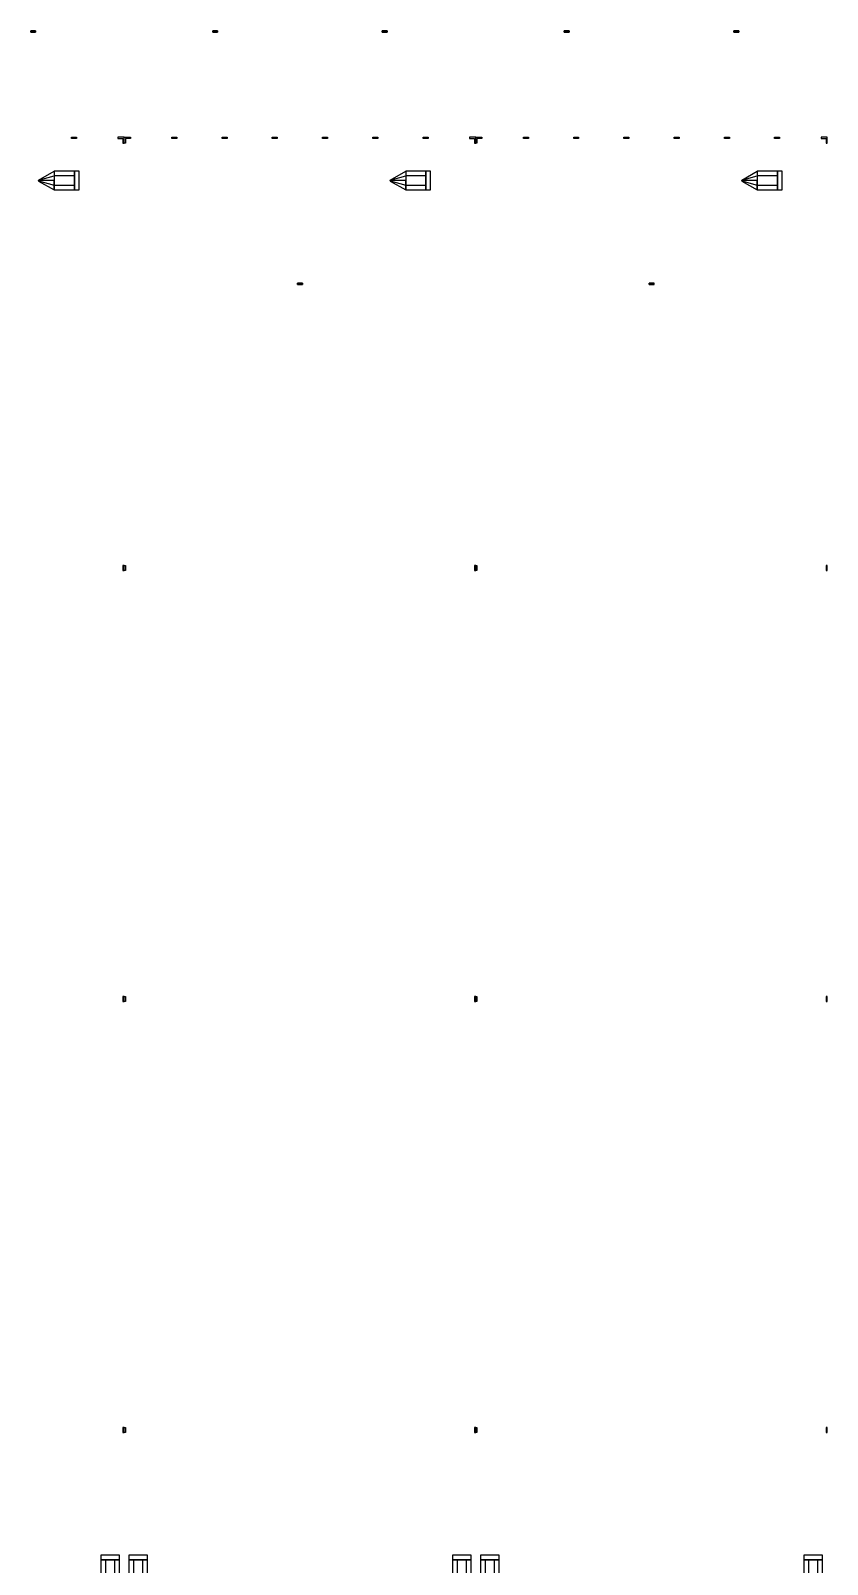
# Model space of a CAD drawing. Extents: x -50899 to 50899, y -48295 to 50898.
# Drawn here: x -9977 to 2825, y 1302 to 25961 of the extents above; entities that cross this region are included whole.
import ezdxf

# ---------------------------------------------------------------- set-up
doc = ezdxf.new("R2010")
doc.units = 0
doc.layers.add('GAP', color=1, linetype='continuous')
doc.layers.add('PIN', color=3, linetype='continuous')

# ---------------------------------------------------------------- blocks, each defined once
blk = doc.blocks.new('C1E')
at = {"layer": 'GAP'}
for points in [[(4703, 48400), (4783, 48400), (4783, 48380), (4703, 48380), (4703, 48400)], [(5550, 48400), (5450, 48400), (5450, 48380), (5530, 48380), (5530, 48300), (5550, 48300), (5550, 48400)], [(5550, 41431), (5550, 41511), (5530, 41511), (5530, 41431), (5550, 41431)], [(5550, 34503), (5550, 34583), (5530, 34583), (5530, 34503), (5550, 34503)], [(5550, 27574), (5550, 27654), (5530, 27654), (5530, 27574), (5550, 27574)]]:
    blk.add_lwpolyline(points, dxfattribs=at)
blk = doc.blocks.new('C1EGAP')
for points in [[(4048.35, 50111), (4048.35, 50089), (4047.65, 50089), (4047.65, 50111), (4048.35, 50111)], [(4048.35, 50111.2), (4048.35, 50111), (4126.65, 50111), (4126.65, 50111.2), (4048.35, 50111.2)], [(4048.35, 50089), (4048.35, 50088.8), (4126.65, 50088.8), (4126.65, 50089), (4048.35, 50089)], [(4071.35, 50107), (4071.35, 50106.8), (4103.65, 50106.8), (4103.65, 50107), (4071.35, 50107)], [(4072.05, 50106.8), (4072.05, 50093.2), (4071.35, 50093.2), (4071.35, 50106.8), (4072.05, 50106.8)], [(4071.35, 50093.2), (4071.35, 50093), (4103.65, 50093), (4103.65, 50093.2), (4071.35, 50093.2)], [(4083.55, 50111.2), (4083.55, 50111), (4091.45, 50111), (4091.45, 50111.2), (4083.55, 50111.2)], [(4083.55, 50111), (4085.55, 50111), (4085.55, 50111.2), (4083.55, 50111.2), (4083.55, 50111)], [(4083.55, 50107), (4083.55, 50106.8), (4091.45, 50106.8), (4091.45, 50107), (4083.55, 50107)], [(4083.55, 50107), (4085.55, 50107), (4085.55, 50106.8), (4083.55, 50106.8), (4083.55, 50107)], [(4083.55, 50093.2), (4083.55, 50093), (4091.45, 50093), (4091.45, 50093.2), (4083.55, 50093.2)], [(4083.55, 50093), (4085.55, 50093), (4085.55, 50093.2), (4083.55, 50093.2), (4083.55, 50093)], [(4083.55, 50089), (4083.55, 50088.8), (4091.45, 50088.8), (4091.45, 50089), (4083.55, 50089)], [(4083.55, 50089), (4085.55, 50089), (4085.55, 50088.8), (4083.55, 50088.8), (4083.55, 50089)], [(4085.55, 50111), (4088.55, 50109.4), (4088.55, 50109.6), (4085.55, 50111.2), (4085.55, 50111)], [(4085.55, 50107), (4088.55, 50108.6), (4088.55, 50108.4), (4085.55, 50106.8), (4085.55, 50107)], [(4085.55, 50093), (4088.55, 50091.4), (4088.55, 50091.6), (4085.55, 50093.2), (4085.55, 50093)], [(4085.55, 50089), (4088.55, 50090.6), (4088.55, 50090.4), (4085.55, 50088.8), (4085.55, 50089)], [(4088.55, 50109.4), (4089.35, 50109.4), (4089.35, 50109.6), (4088.55, 50109.6), (4088.55, 50109.4)], [(4088.55, 50108.6), (4089.35, 50108.6), (4089.35, 50108.4), (4088.55, 50108.4), (4088.55, 50108.6)], [(4088.55, 50091.4), (4089.35, 50091.4), (4089.35, 50091.6), (4088.55, 50091.6), (4088.55, 50091.4)], [(4088.55, 50090.6), (4089.35, 50090.6), (4089.35, 50090.4), (4088.55, 50090.4), (4088.55, 50090.6)], [(4089.35, 50107.8), (4089.45, 50107.8), (4089.45, 50110.2), (4089.35, 50110.2), (4089.35, 50107.8)], [(4089.35, 50089.8), (4089.45, 50089.8), (4089.45, 50092.2), (4089.35, 50092.2), (4089.35, 50089.8)], [(4089.45, 50110), (4091.45, 50111), (4091.45, 50111.2), (4089.45, 50110.2), (4089.45, 50110)], [(4089.45, 50108), (4091.45, 50107), (4091.45, 50106.8), (4089.45, 50107.8), (4089.45, 50108)], [(4089.45, 50092), (4091.45, 50093), (4091.45, 50093.2), (4089.45, 50092.2), (4089.45, 50092)], [(4089.45, 50090), (4091.45, 50089), (4091.45, 50088.8), (4089.45, 50089.8), (4089.45, 50090)], [(4102.95, 50106.8), (4102.95, 50093.2), (4103.65, 50093.2), (4103.65, 50106.8), (4102.95, 50106.8)], [(4126.65, 50111), (4126.65, 50089), (4127.35, 50089), (4127.35, 50111), (4126.65, 50111)], [(4425, 47700), (4175, 47700), (4175, 47709.84), (4425, 47850), (4425, 47700)], [(4425, 47700), (4175, 47700), (4175, 47709.84), (4425, 47850), (4425, 47700)], [(4750, 47850), (4425, 47850), (4425, 47550), (4750, 47550), (4750, 47850)], [(4750, 47850), (4425, 47850), (4425, 47550), (4750, 47550), (4750, 47850)], [(4825, 47850), (4750, 47850), (4750, 47550), (4825, 47550), (4825, 47850)], [(4825, 47850), (4750, 47850), (4750, 47550), (4825, 47550), (4825, 47850)], [(4425, 47700), (4175, 47700), (4175, 47690.16), (4425, 47550), (4425, 47700)], [(4425, 47700), (4175, 47700), (4175, 47690.16), (4425, 47550), (4425, 47700)], [(5175, 25600), (5175, 25525), (5475, 25525), (5475, 25600), (5175, 25600)], [(5175, 25600), (5175, 25525), (5475, 25525), (5475, 25600), (5175, 25600)], [(5175, 25525), (5175, 25200), (5475, 25200), (5475, 25525), (5175, 25525)], [(5175, 25525), (5175, 25200), (5475, 25200), (5475, 25525), (5175, 25525)]]:
    blk.add_lwpolyline(points)
blk = doc.blocks.new('C1EPIN')
for points in [[(4071.35, 50111), (4071.35, 50089), (4048.35, 50089), (4048.35, 50111), (4071.35, 50111)], [(4071.35, 50111), (4071.35, 50107), (4103.65, 50107), (4103.65, 50111), (4071.35, 50111)], [(4071.35, 50093), (4071.35, 50089), (4103.65, 50089), (4103.65, 50093), (4071.35, 50093)], [(4083.55, 50111), (4083.55, 50107), (4091.45, 50107), (4091.45, 50111), (4083.55, 50111)], [(4083.55, 50107), (4085.55, 50107), (4085.55, 50111), (4083.55, 50111), (4083.55, 50107)], [(4083.55, 50093), (4083.55, 50089), (4091.45, 50089), (4091.45, 50093), (4083.55, 50093)], [(4083.55, 50089), (4085.55, 50089), (4085.55, 50093), (4083.55, 50093), (4083.55, 50089)], [(4085.55, 50109), (4088.55, 50109), (4088.55, 50109.4), (4085.55, 50111), (4085.55, 50109)], [(4085.55, 50109), (4088.55, 50109), (4088.55, 50108.6), (4085.55, 50107), (4085.55, 50109)], [(4085.55, 50091), (4088.55, 50091), (4088.55, 50091.4), (4085.55, 50093), (4085.55, 50091)], [(4085.55, 50091), (4088.55, 50091), (4088.55, 50090.6), (4085.55, 50089), (4085.55, 50091)], [(4088.55, 50108.6), (4089.35, 50108.6), (4089.35, 50109.4), (4088.55, 50109.4), (4088.55, 50108.6)], [(4088.55, 50090.6), (4089.35, 50090.6), (4089.35, 50091.4), (4088.55, 50091.4), (4088.55, 50090.6)], [(4089.45, 50109), (4091.45, 50109), (4091.45, 50111), (4089.45, 50110), (4089.45, 50109)], [(4089.45, 50109), (4091.45, 50109), (4091.45, 50107), (4089.45, 50108), (4089.45, 50109)], [(4089.45, 50091), (4091.45, 50091), (4091.45, 50093), (4089.45, 50092), (4089.45, 50091)], [(4089.45, 50091), (4091.45, 50091), (4091.45, 50089), (4089.45, 50090), (4089.45, 50091)], [(4103.65, 50111), (4103.65, 50089), (4126.65, 50089), (4126.65, 50111), (4103.65, 50111)], [(4425, 47700), (4175, 47700), (4175, 47705), (4425, 47775), (4425, 47700)], [(4425, 47700), (4175, 47700), (4175, 47705), (4425, 47775), (4425, 47700)], [(4425, 47700), (4175, 47700), (4175, 47695), (4425, 47625), (4425, 47700)], [(4425, 47700), (4175, 47700), (4175, 47695), (4425, 47625), (4425, 47700)], [(4750, 47775), (4425, 47775), (4425, 47625), (4750, 47625), (4750, 47775)], [(4750, 47775), (4425, 47775), (4425, 47625), (4750, 47625), (4750, 47775)], [(5250, 25525), (5250, 25200), (5400, 25200), (5400, 25525), (5250, 25525)], [(5250, 25525), (5250, 25200), (5400, 25200), (5400, 25525), (5250, 25525)]]:
    blk.add_lwpolyline(points)
blk = doc.blocks.new('C1F')
at = {"layer": 'GAP'}
for points in [[(-100, 48400), (0, 48400), (0, 48380), (-80, 48380), (-80, 48300), (-100, 48300), (-100, 48400)], [(667, 48400), (747, 48400), (747, 48380), (667, 48380), (667, 48400)], [(1474, 48400), (1554, 48400), (1554, 48380), (1474, 48380), (1474, 48400)], [(2281, 48400), (2361, 48400), (2361, 48380), (2281, 48380), (2281, 48400)], [(3089, 48400), (3169, 48400), (3169, 48380), (3089, 48380), (3089, 48400)], [(3896, 48400), (3976, 48400), (3976, 48380), (3896, 48380), (3896, 48400)], [(4703, 48400), (4783, 48400), (4783, 48380), (4703, 48380), (4703, 48400)], [(5550, 48400), (5450, 48400), (5450, 48380), (5530, 48380), (5530, 48300), (5550, 48300), (5550, 48400)], [(-100, 41431), (-100, 41511), (-80, 41511), (-80, 41431), (-100, 41431)], [(5550, 41431), (5550, 41511), (5530, 41511), (5530, 41431), (5550, 41431)], [(-100, 34503), (-100, 34583), (-80, 34583), (-80, 34503), (-100, 34503)], [(5550, 34503), (5550, 34583), (5530, 34583), (5530, 34503), (5550, 34503)], [(-100, 27574), (-100, 27654), (-80, 27654), (-80, 27574), (-100, 27574)], [(5550, 27574), (5550, 27654), (5530, 27654), (5530, 27574), (5550, 27574)]]:
    blk.add_lwpolyline(points, dxfattribs=at)
blk = doc.blocks.new('C1FGAP')
for points in [[(1323.35, 50111), (1323.35, 50089), (1322.65, 50089), (1322.65, 50111), (1323.35, 50111)], [(1323.35, 50111.2), (1323.35, 50111), (1401.65, 50111), (1401.65, 50111.2), (1323.35, 50111.2)], [(1323.35, 50089), (1323.35, 50088.8), (1401.65, 50088.8), (1401.65, 50089), (1323.35, 50089)], [(1346.35, 50107), (1346.35, 50106.8), (1378.65, 50106.8), (1378.65, 50107), (1346.35, 50107)], [(1347.05, 50106.8), (1347.05, 50093.2), (1346.35, 50093.2), (1346.35, 50106.8), (1347.05, 50106.8)], [(1346.35, 50093.2), (1346.35, 50093), (1378.65, 50093), (1378.65, 50093.2), (1346.35, 50093.2)], [(1358.55, 50111.2), (1358.55, 50111), (1366.45, 50111), (1366.45, 50111.2), (1358.55, 50111.2)], [(1358.55, 50111), (1360.55, 50111), (1360.55, 50111.2), (1358.55, 50111.2), (1358.55, 50111)], [(1358.55, 50107), (1358.55, 50106.8), (1366.45, 50106.8), (1366.45, 50107), (1358.55, 50107)], [(1358.55, 50107), (1360.55, 50107), (1360.55, 50106.8), (1358.55, 50106.8), (1358.55, 50107)], [(1358.55, 50093.2), (1358.55, 50093), (1366.45, 50093), (1366.45, 50093.2), (1358.55, 50093.2)], [(1358.55, 50093), (1360.55, 50093), (1360.55, 50093.2), (1358.55, 50093.2), (1358.55, 50093)], [(1358.55, 50089), (1358.55, 50088.8), (1366.45, 50088.8), (1366.45, 50089), (1358.55, 50089)], [(1358.55, 50089), (1360.55, 50089), (1360.55, 50088.8), (1358.55, 50088.8), (1358.55, 50089)], [(1360.55, 50111), (1363.55, 50109.45), (1363.55, 50109.65), (1360.55, 50111.2), (1360.55, 50111)], [(1360.55, 50107), (1363.55, 50108.55), (1363.55, 50108.35), (1360.55, 50106.8), (1360.55, 50107)], [(1360.55, 50093), (1363.55, 50091.45), (1363.55, 50091.65), (1360.55, 50093.2), (1360.55, 50093)], [(1360.55, 50089), (1363.55, 50090.55), (1363.55, 50090.35), (1360.55, 50088.8), (1360.55, 50089)], [(1363.55, 50109.45), (1364.35, 50109.45), (1364.35, 50109.65), (1363.55, 50109.65), (1363.55, 50109.45)], [(1363.55, 50108.55), (1364.35, 50108.55), (1364.35, 50108.35), (1363.55, 50108.35), (1363.55, 50108.55)], [(1363.55, 50091.45), (1364.35, 50091.45), (1364.35, 50091.65), (1363.55, 50091.65), (1363.55, 50091.45)], [(1363.55, 50090.55), (1364.35, 50090.55), (1364.35, 50090.35), (1363.55, 50090.35), (1363.55, 50090.55)], [(1364.35, 50107.8), (1364.45, 50107.8), (1364.45, 50110.2), (1364.35, 50110.2), (1364.35, 50107.8)], [(1364.35, 50089.8), (1364.45, 50089.8), (1364.45, 50092.2), (1364.35, 50092.2), (1364.35, 50089.8)], [(1364.45, 50110), (1366.45, 50111), (1366.45, 50111.2), (1364.45, 50110.2), (1364.45, 50110)], [(1364.45, 50108), (1366.45, 50107), (1366.45, 50106.8), (1364.45, 50107.8), (1364.45, 50108)], [(1364.45, 50092), (1366.45, 50093), (1366.45, 50093.2), (1364.45, 50092.2), (1364.45, 50092)], [(1364.45, 50090), (1366.45, 50089), (1366.45, 50088.8), (1364.45, 50089.8), (1364.45, 50090)], [(1377.95, 50106.8), (1377.95, 50093.2), (1378.65, 50093.2), (1378.65, 50106.8), (1377.95, 50106.8)], [(1401.65, 50111), (1401.65, 50089), (1402.35, 50089), (1402.35, 50111), (1401.65, 50111)], [(4048.35, 50111), (4048.35, 50089), (4047.65, 50089), (4047.65, 50111), (4048.35, 50111)], [(4048.35, 50111.2), (4048.35, 50111), (4126.65, 50111), (4126.65, 50111.2), (4048.35, 50111.2)], [(4048.35, 50089), (4048.35, 50088.8), (4126.65, 50088.8), (4126.65, 50089), (4048.35, 50089)], [(4071.35, 50107), (4071.35, 50106.8), (4103.65, 50106.8), (4103.65, 50107), (4071.35, 50107)], [(4072.05, 50106.8), (4072.05, 50093.2), (4071.35, 50093.2), (4071.35, 50106.8), (4072.05, 50106.8)], [(4071.35, 50093.2), (4071.35, 50093), (4103.65, 50093), (4103.65, 50093.2), (4071.35, 50093.2)], [(4083.55, 50111.2), (4083.55, 50111), (4091.45, 50111), (4091.45, 50111.2), (4083.55, 50111.2)], [(4083.55, 50111), (4085.55, 50111), (4085.55, 50111.2), (4083.55, 50111.2), (4083.55, 50111)], [(4083.55, 50107), (4083.55, 50106.8), (4091.45, 50106.8), (4091.45, 50107), (4083.55, 50107)], [(4083.55, 50107), (4085.55, 50107), (4085.55, 50106.8), (4083.55, 50106.8), (4083.55, 50107)], [(4083.55, 50093.2), (4083.55, 50093), (4091.45, 50093), (4091.45, 50093.2), (4083.55, 50093.2)], [(4083.55, 50093), (4085.55, 50093), (4085.55, 50093.2), (4083.55, 50093.2), (4083.55, 50093)], [(4083.55, 50089), (4083.55, 50088.8), (4091.45, 50088.8), (4091.45, 50089), (4083.55, 50089)], [(4083.55, 50089), (4085.55, 50089), (4085.55, 50088.8), (4083.55, 50088.8), (4083.55, 50089)], [(4085.55, 50111), (4088.55, 50109.45), (4088.55, 50109.65), (4085.55, 50111.2), (4085.55, 50111)], [(4085.55, 50107), (4088.55, 50108.55), (4088.55, 50108.35), (4085.55, 50106.8), (4085.55, 50107)], [(4085.55, 50093), (4088.55, 50091.45), (4088.55, 50091.65), (4085.55, 50093.2), (4085.55, 50093)], [(4085.55, 50089), (4088.55, 50090.55), (4088.55, 50090.35), (4085.55, 50088.8), (4085.55, 50089)], [(4088.55, 50109.45), (4089.35, 50109.45), (4089.35, 50109.65), (4088.55, 50109.65), (4088.55, 50109.45)], [(4088.55, 50108.55), (4089.35, 50108.55), (4089.35, 50108.35), (4088.55, 50108.35), (4088.55, 50108.55)], [(4088.55, 50091.45), (4089.35, 50091.45), (4089.35, 50091.65), (4088.55, 50091.65), (4088.55, 50091.45)], [(4088.55, 50090.55), (4089.35, 50090.55), (4089.35, 50090.35), (4088.55, 50090.35), (4088.55, 50090.55)], [(4089.35, 50107.8), (4089.45, 50107.8), (4089.45, 50110.2), (4089.35, 50110.2), (4089.35, 50107.8)], [(4089.35, 50089.8), (4089.45, 50089.8), (4089.45, 50092.2), (4089.35, 50092.2), (4089.35, 50089.8)], [(4089.45, 50110), (4091.45, 50111), (4091.45, 50111.2), (4089.45, 50110.2), (4089.45, 50110)], [(4089.45, 50108), (4091.45, 50107), (4091.45, 50106.8), (4089.45, 50107.8), (4089.45, 50108)], [(4089.45, 50092), (4091.45, 50093), (4091.45, 50093.2), (4089.45, 50092.2), (4089.45, 50092)], [(4089.45, 50090), (4091.45, 50089), (4091.45, 50088.8), (4089.45, 50089.8), (4089.45, 50090)], [(4102.95, 50106.8), (4102.95, 50093.2), (4103.65, 50093.2), (4103.65, 50106.8), (4102.95, 50106.8)], [(4126.65, 50111), (4126.65, 50089), (4127.35, 50089), (4127.35, 50111), (4126.65, 50111)], [(4425, 47700), (4175, 47700), (4175, 47709.84), (4425, 47850), (4425, 47700)], [(4425, 47700), (4175, 47700), (4175, 47709.84), (4425, 47850), (4425, 47700)], [(4750, 47850), (4425, 47850), (4425, 47550), (4750, 47550), (4750, 47850)], [(4750, 47850), (4425, 47850), (4425, 47550), (4750, 47550), (4750, 47850)], [(4825, 47850), (4750, 47850), (4750, 47550), (4825, 47550), (4825, 47850)], [(4825, 47850), (4750, 47850), (4750, 47550), (4825, 47550), (4825, 47850)], [(4425, 47700), (4175, 47700), (4175, 47690.16), (4425, 47550), (4425, 47700)], [(4425, 47700), (4175, 47700), (4175, 47690.16), (4425, 47550), (4425, 47700)], [(2685.85, 46050), (2685.85, 46028), (2685.15, 46028), (2685.15, 46050), (2685.85, 46050)], [(2685.85, 46050.2), (2685.85, 46050), (2764.15, 46050), (2764.15, 46050.2), (2685.85, 46050.2)], [(2685.85, 46028), (2685.85, 46027.8), (2764.15, 46027.8), (2764.15, 46028), (2685.85, 46028)], [(2708.85, 46046), (2708.85, 46045.8), (2741.15, 46045.8), (2741.15, 46046), (2708.85, 46046)], [(2709.55, 46045.8), (2709.55, 46032.2), (2708.85, 46032.2), (2708.85, 46045.8), (2709.55, 46045.8)], [(2708.85, 46032.2), (2708.85, 46032), (2741.15, 46032), (2741.15, 46032.2), (2708.85, 46032.2)], [(2721.05, 46050.2), (2721.05, 46050), (2728.95, 46050), (2728.95, 46050.2), (2721.05, 46050.2)], [(2721.05, 46050), (2723.05, 46050), (2723.05, 46050.2), (2721.05, 46050.2), (2721.05, 46050)], [(2721.05, 46046), (2721.05, 46045.8), (2728.95, 46045.8), (2728.95, 46046), (2721.05, 46046)], [(2721.05, 46046), (2723.05, 46046), (2723.05, 46045.8), (2721.05, 46045.8), (2721.05, 46046)], [(2721.05, 46032.2), (2721.05, 46032), (2728.95, 46032), (2728.95, 46032.2), (2721.05, 46032.2)], [(2721.05, 46032), (2723.05, 46032), (2723.05, 46032.2), (2721.05, 46032.2), (2721.05, 46032)], [(2721.05, 46028), (2721.05, 46027.8), (2728.95, 46027.8), (2728.95, 46028), (2721.05, 46028)], [(2721.05, 46028), (2723.05, 46028), (2723.05, 46027.8), (2721.05, 46027.8), (2721.05, 46028)], [(2723.05, 46050), (2726.05, 46048.45), (2726.05, 46048.65), (2723.05, 46050.2), (2723.05, 46050)], [(2723.05, 46046), (2726.05, 46047.55), (2726.05, 46047.35), (2723.05, 46045.8), (2723.05, 46046)], [(2723.05, 46032), (2726.05, 46030.45), (2726.05, 46030.65), (2723.05, 46032.2), (2723.05, 46032)], [(2723.05, 46028), (2726.05, 46029.55), (2726.05, 46029.35), (2723.05, 46027.8), (2723.05, 46028)], [(2726.05, 46048.45), (2726.85, 46048.45), (2726.85, 46048.65), (2726.05, 46048.65), (2726.05, 46048.45)], [(2726.05, 46047.55), (2726.85, 46047.55), (2726.85, 46047.35), (2726.05, 46047.35), (2726.05, 46047.55)], [(2726.05, 46030.45), (2726.85, 46030.45), (2726.85, 46030.65), (2726.05, 46030.65), (2726.05, 46030.45)], [(2726.05, 46029.55), (2726.85, 46029.55), (2726.85, 46029.35), (2726.05, 46029.35), (2726.05, 46029.55)], [(2726.85, 46046.8), (2726.95, 46046.8), (2726.95, 46049.2), (2726.85, 46049.2), (2726.85, 46046.8)], [(2726.85, 46028.8), (2726.95, 46028.8), (2726.95, 46031.2), (2726.85, 46031.2), (2726.85, 46028.8)], [(2726.95, 46049), (2728.95, 46050), (2728.95, 46050.2), (2726.95, 46049.2), (2726.95, 46049)], [(2726.95, 46047), (2728.95, 46046), (2728.95, 46045.8), (2726.95, 46046.8), (2726.95, 46047)], [(2726.95, 46031), (2728.95, 46032), (2728.95, 46032.2), (2726.95, 46031.2), (2726.95, 46031)], [(2726.95, 46029), (2728.95, 46028), (2728.95, 46027.8), (2726.95, 46028.8), (2726.95, 46029)], [(2740.45, 46045.8), (2740.45, 46032.2), (2741.15, 46032.2), (2741.15, 46045.8), (2740.45, 46045.8)], [(2764.15, 46050), (2764.15, 46028), (2764.85, 46028), (2764.85, 46050), (2764.15, 46050)], [(-25, 25600), (-25, 25525), (275, 25525), (275, 25600), (-25, 25600)], [(-25, 25600), (-25, 25525), (275, 25525), (275, 25600), (-25, 25600)], [(-25, 25525), (-25, 25200), (275, 25200), (275, 25525), (-25, 25525)], [(-25, 25525), (-25, 25200), (275, 25200), (275, 25525), (-25, 25525)], [(5175, 25600), (5175, 25525), (5475, 25525), (5475, 25600), (5175, 25600)], [(5175, 25600), (5175, 25525), (5475, 25525), (5475, 25600), (5175, 25600)], [(5175, 25525), (5175, 25200), (5475, 25200), (5475, 25525), (5175, 25525)], [(5175, 25525), (5175, 25200), (5475, 25200), (5475, 25525), (5175, 25525)]]:
    blk.add_lwpolyline(points)
blk = doc.blocks.new('C1FPIN')
for points in [[(1346.35, 50111), (1346.35, 50089), (1323.35, 50089), (1323.35, 50111), (1346.35, 50111)], [(1346.35, 50111), (1346.35, 50107), (1378.65, 50107), (1378.65, 50111), (1346.35, 50111)], [(1346.35, 50093), (1346.35, 50089), (1378.65, 50089), (1378.65, 50093), (1346.35, 50093)], [(1358.55, 50111), (1358.55, 50107), (1366.45, 50107), (1366.45, 50111), (1358.55, 50111)], [(1358.55, 50107), (1360.55, 50107), (1360.55, 50111), (1358.55, 50111), (1358.55, 50107)], [(1358.55, 50093), (1358.55, 50089), (1366.45, 50089), (1366.45, 50093), (1358.55, 50093)], [(1358.55, 50089), (1360.55, 50089), (1360.55, 50093), (1358.55, 50093), (1358.55, 50089)], [(1360.55, 50109), (1363.55, 50109), (1363.55, 50109.45), (1360.55, 50111), (1360.55, 50109)], [(1360.55, 50109), (1363.55, 50109), (1363.55, 50108.55), (1360.55, 50107), (1360.55, 50109)], [(1360.55, 50091), (1363.55, 50091), (1363.55, 50091.45), (1360.55, 50093), (1360.55, 50091)], [(1360.55, 50091), (1363.55, 50091), (1363.55, 50090.55), (1360.55, 50089), (1360.55, 50091)], [(1363.55, 50108.55), (1364.35, 50108.55), (1364.35, 50109.45), (1363.55, 50109.45), (1363.55, 50108.55)], [(1363.55, 50090.55), (1364.35, 50090.55), (1364.35, 50091.45), (1363.55, 50091.45), (1363.55, 50090.55)], [(1364.45, 50109), (1366.45, 50109), (1366.45, 50111), (1364.45, 50110), (1364.45, 50109)], [(1364.45, 50109), (1366.45, 50109), (1366.45, 50107), (1364.45, 50108), (1364.45, 50109)], [(1364.45, 50091), (1366.45, 50091), (1366.45, 50093), (1364.45, 50092), (1364.45, 50091)], [(1364.45, 50091), (1366.45, 50091), (1366.45, 50089), (1364.45, 50090), (1364.45, 50091)], [(1378.65, 50111), (1378.65, 50089), (1401.65, 50089), (1401.65, 50111), (1378.65, 50111)], [(4071.35, 50111), (4071.35, 50089), (4048.35, 50089), (4048.35, 50111), (4071.35, 50111)], [(4071.35, 50111), (4071.35, 50107), (4103.65, 50107), (4103.65, 50111), (4071.35, 50111)], [(4071.35, 50093), (4071.35, 50089), (4103.65, 50089), (4103.65, 50093), (4071.35, 50093)], [(4083.55, 50111), (4083.55, 50107), (4091.45, 50107), (4091.45, 50111), (4083.55, 50111)], [(4083.55, 50107), (4085.55, 50107), (4085.55, 50111), (4083.55, 50111), (4083.55, 50107)], [(4083.55, 50093), (4083.55, 50089), (4091.45, 50089), (4091.45, 50093), (4083.55, 50093)], [(4083.55, 50089), (4085.55, 50089), (4085.55, 50093), (4083.55, 50093), (4083.55, 50089)], [(4085.55, 50109), (4088.55, 50109), (4088.55, 50109.45), (4085.55, 50111), (4085.55, 50109)], [(4085.55, 50109), (4088.55, 50109), (4088.55, 50108.55), (4085.55, 50107), (4085.55, 50109)], [(4085.55, 50091), (4088.55, 50091), (4088.55, 50091.45), (4085.55, 50093), (4085.55, 50091)], [(4085.55, 50091), (4088.55, 50091), (4088.55, 50090.55), (4085.55, 50089), (4085.55, 50091)], [(4088.55, 50108.55), (4089.35, 50108.55), (4089.35, 50109.45), (4088.55, 50109.45), (4088.55, 50108.55)], [(4088.55, 50090.55), (4089.35, 50090.55), (4089.35, 50091.45), (4088.55, 50091.45), (4088.55, 50090.55)], [(4089.45, 50109), (4091.45, 50109), (4091.45, 50111), (4089.45, 50110), (4089.45, 50109)], [(4089.45, 50109), (4091.45, 50109), (4091.45, 50107), (4089.45, 50108), (4089.45, 50109)], [(4089.45, 50091), (4091.45, 50091), (4091.45, 50093), (4089.45, 50092), (4089.45, 50091)], [(4089.45, 50091), (4091.45, 50091), (4091.45, 50089), (4089.45, 50090), (4089.45, 50091)], [(4103.65, 50111), (4103.65, 50089), (4126.65, 50089), (4126.65, 50111), (4103.65, 50111)], [(4425, 47700), (4175, 47700), (4175, 47705), (4425, 47775), (4425, 47700)], [(4425, 47700), (4175, 47700), (4175, 47705), (4425, 47775), (4425, 47700)], [(4425, 47700), (4175, 47700), (4175, 47695), (4425, 47625), (4425, 47700)], [(4425, 47700), (4175, 47700), (4175, 47695), (4425, 47625), (4425, 47700)], [(4750, 47775), (4425, 47775), (4425, 47625), (4750, 47625), (4750, 47775)], [(4750, 47775), (4425, 47775), (4425, 47625), (4750, 47625), (4750, 47775)], [(2708.85, 46050), (2708.85, 46028), (2685.85, 46028), (2685.85, 46050), (2708.85, 46050)], [(2708.85, 46050), (2708.85, 46046), (2741.15, 46046), (2741.15, 46050), (2708.85, 46050)], [(2708.85, 46032), (2708.85, 46028), (2741.15, 46028), (2741.15, 46032), (2708.85, 46032)], [(2721.05, 46050), (2721.05, 46046), (2728.95, 46046), (2728.95, 46050), (2721.05, 46050)], [(2721.05, 46046), (2723.05, 46046), (2723.05, 46050), (2721.05, 46050), (2721.05, 46046)], [(2721.05, 46032), (2721.05, 46028), (2728.95, 46028), (2728.95, 46032), (2721.05, 46032)], [(2721.05, 46028), (2723.05, 46028), (2723.05, 46032), (2721.05, 46032), (2721.05, 46028)], [(2723.05, 46048), (2726.05, 46048), (2726.05, 46048.45), (2723.05, 46050), (2723.05, 46048)], [(2723.05, 46048), (2726.05, 46048), (2726.05, 46047.55), (2723.05, 46046), (2723.05, 46048)], [(2723.05, 46030), (2726.05, 46030), (2726.05, 46030.45), (2723.05, 46032), (2723.05, 46030)], [(2723.05, 46030), (2726.05, 46030), (2726.05, 46029.55), (2723.05, 46028), (2723.05, 46030)], [(2726.05, 46047.55), (2726.85, 46047.55), (2726.85, 46048.45), (2726.05, 46048.45), (2726.05, 46047.55)], [(2726.05, 46029.55), (2726.85, 46029.55), (2726.85, 46030.45), (2726.05, 46030.45), (2726.05, 46029.55)], [(2726.95, 46048), (2728.95, 46048), (2728.95, 46050), (2726.95, 46049), (2726.95, 46048)], [(2726.95, 46048), (2728.95, 46048), (2728.95, 46046), (2726.95, 46047), (2726.95, 46048)], [(2726.95, 46030), (2728.95, 46030), (2728.95, 46032), (2726.95, 46031), (2726.95, 46030)], [(2726.95, 46030), (2728.95, 46030), (2728.95, 46028), (2726.95, 46029), (2726.95, 46030)], [(2741.15, 46050), (2741.15, 46028), (2764.15, 46028), (2764.15, 46050), (2741.15, 46050)], [(50, 25525), (50, 25200), (200, 25200), (200, 25525), (50, 25525)], [(50, 25525), (50, 25200), (200, 25200), (200, 25525), (50, 25525)], [(5250, 25525), (5250, 25200), (5400, 25200), (5400, 25525), (5250, 25525)], [(5250, 25525), (5250, 25200), (5400, 25200), (5400, 25525), (5250, 25525)]]:
    blk.add_lwpolyline(points)
blk = doc.blocks.new('C1G')
at = {"layer": 'GAP'}
for points in [[(-100, 48400), (0, 48400), (0, 48380), (-80, 48380), (-80, 48300), (-100, 48300), (-100, 48400)], [(667, 48400), (747, 48400), (747, 48380), (667, 48380), (667, 48400)], [(1474, 48400), (1554, 48400), (1554, 48380), (1474, 48380), (1474, 48400)], [(2281, 48400), (2361, 48400), (2361, 48380), (2281, 48380), (2281, 48400)], [(3089, 48400), (3169, 48400), (3169, 48380), (3089, 48380), (3089, 48400)], [(3896, 48400), (3976, 48400), (3976, 48380), (3896, 48380), (3896, 48400)], [(4703, 48400), (4783, 48400), (4783, 48380), (4703, 48380), (4703, 48400)], [(5550, 48400), (5450, 48400), (5450, 48380), (5530, 48380), (5530, 48300), (5550, 48300), (5550, 48400)], [(-100, 41431), (-100, 41511), (-80, 41511), (-80, 41431), (-100, 41431)], [(5550, 41431), (5550, 41511), (5530, 41511), (5530, 41431), (5550, 41431)], [(-100, 34503), (-100, 34583), (-80, 34583), (-80, 34503), (-100, 34503)], [(5550, 34503), (5550, 34583), (5530, 34583), (5530, 34503), (5550, 34503)], [(-100, 27574), (-100, 27654), (-80, 27654), (-80, 27574), (-100, 27574)], [(5550, 27574), (5550, 27654), (5530, 27654), (5530, 27574), (5550, 27574)]]:
    blk.add_lwpolyline(points, dxfattribs=at)
blk = doc.blocks.new('C1GGAP')
for points in [[(1323.35, 50111), (1323.35, 50089), (1322.65, 50089), (1322.65, 50111), (1323.35, 50111)], [(1323.35, 50111.2), (1323.35, 50111), (1401.65, 50111), (1401.65, 50111.2), (1323.35, 50111.2)], [(1323.35, 50089), (1323.35, 50088.8), (1401.65, 50088.8), (1401.65, 50089), (1323.35, 50089)], [(1346.35, 50107), (1346.35, 50106.8), (1378.65, 50106.8), (1378.65, 50107), (1346.35, 50107)], [(1347.05, 50106.8), (1347.05, 50093.2), (1346.35, 50093.2), (1346.35, 50106.8), (1347.05, 50106.8)], [(1346.35, 50093.2), (1346.35, 50093), (1378.65, 50093), (1378.65, 50093.2), (1346.35, 50093.2)], [(1358.525, 50111.2), (1358.525, 50111), (1366.475, 50111), (1366.475, 50111.2), (1358.525, 50111.2)], [(1358.525, 50111), (1360.525, 50111), (1360.525, 50111.2), (1358.525, 50111.2), (1358.525, 50111)], [(1358.525, 50107), (1358.525, 50106.8), (1366.475, 50106.8), (1366.475, 50107), (1358.525, 50107)], [(1358.525, 50107), (1360.525, 50107), (1360.525, 50106.8), (1358.525, 50106.8), (1358.525, 50107)], [(1358.525, 50093.2), (1358.525, 50093), (1366.475, 50093), (1366.475, 50093.2), (1358.525, 50093.2)], [(1358.525, 50093), (1360.525, 50093), (1360.525, 50093.2), (1358.525, 50093.2), (1358.525, 50093)], [(1358.525, 50089), (1358.525, 50088.8), (1366.475, 50088.8), (1366.475, 50089), (1358.525, 50089)], [(1358.525, 50089), (1360.525, 50089), (1360.525, 50088.8), (1358.525, 50088.8), (1358.525, 50089)], [(1360.525, 50111), (1363.525, 50109.5), (1363.525, 50109.7), (1360.525, 50111.2), (1360.525, 50111)], [(1360.525, 50107), (1363.525, 50108.5), (1363.525, 50108.3), (1360.525, 50106.8), (1360.525, 50107)], [(1360.525, 50093), (1363.525, 50091.5), (1363.525, 50091.7), (1360.525, 50093.2), (1360.525, 50093)], [(1360.525, 50089), (1363.525, 50090.5), (1363.525, 50090.3), (1360.525, 50088.8), (1360.525, 50089)], [(1363.525, 50109.5), (1364.325, 50109.5), (1364.325, 50109.7), (1363.525, 50109.7), (1363.525, 50109.5)], [(1363.525, 50108.5), (1364.325, 50108.5), (1364.325, 50108.3), (1363.525, 50108.3), (1363.525, 50108.5)], [(1363.525, 50091.5), (1364.325, 50091.5), (1364.325, 50091.7), (1363.525, 50091.7), (1363.525, 50091.5)], [(1363.525, 50090.5), (1364.325, 50090.5), (1364.325, 50090.3), (1363.525, 50090.3), (1363.525, 50090.5)], [(1364.325, 50107.8), (1364.475, 50107.8), (1364.475, 50110.2), (1364.325, 50110.2), (1364.325, 50107.8)], [(1364.325, 50089.8), (1364.475, 50089.8), (1364.475, 50092.2), (1364.325, 50092.2), (1364.325, 50089.8)], [(1364.475, 50110), (1366.475, 50111), (1366.475, 50111.2), (1364.475, 50110.2), (1364.475, 50110)], [(1364.475, 50108), (1366.475, 50107), (1366.475, 50106.8), (1364.475, 50107.8), (1364.475, 50108)], [(1364.475, 50092), (1366.475, 50093), (1366.475, 50093.2), (1364.475, 50092.2), (1364.475, 50092)], [(1364.475, 50090), (1366.475, 50089), (1366.475, 50088.8), (1364.475, 50089.8), (1364.475, 50090)], [(1377.95, 50106.8), (1377.95, 50093.2), (1378.65, 50093.2), (1378.65, 50106.8), (1377.95, 50106.8)], [(1401.65, 50111), (1401.65, 50089), (1402.35, 50089), (1402.35, 50111), (1401.65, 50111)], [(4048.35, 50111), (4048.35, 50089), (4047.65, 50089), (4047.65, 50111), (4048.35, 50111)], [(4048.35, 50111.2), (4048.35, 50111), (4126.65, 50111), (4126.65, 50111.2), (4048.35, 50111.2)], [(4048.35, 50089), (4048.35, 50088.8), (4126.65, 50088.8), (4126.65, 50089), (4048.35, 50089)], [(4071.35, 50107), (4071.35, 50106.8), (4103.65, 50106.8), (4103.65, 50107), (4071.35, 50107)], [(4072.05, 50106.8), (4072.05, 50093.2), (4071.35, 50093.2), (4071.35, 50106.8), (4072.05, 50106.8)], [(4071.35, 50093.2), (4071.35, 50093), (4103.65, 50093), (4103.65, 50093.2), (4071.35, 50093.2)], [(4083.525, 50111.2), (4083.525, 50111), (4091.475, 50111), (4091.475, 50111.2), (4083.525, 50111.2)], [(4083.525, 50111), (4085.525, 50111), (4085.525, 50111.2), (4083.525, 50111.2), (4083.525, 50111)], [(4083.525, 50107), (4083.525, 50106.8), (4091.475, 50106.8), (4091.475, 50107), (4083.525, 50107)], [(4083.525, 50107), (4085.525, 50107), (4085.525, 50106.8), (4083.525, 50106.8), (4083.525, 50107)], [(4083.525, 50093.2), (4083.525, 50093), (4091.475, 50093), (4091.475, 50093.2), (4083.525, 50093.2)], [(4083.525, 50093), (4085.525, 50093), (4085.525, 50093.2), (4083.525, 50093.2), (4083.525, 50093)], [(4083.525, 50089), (4083.525, 50088.8), (4091.475, 50088.8), (4091.475, 50089), (4083.525, 50089)], [(4083.525, 50089), (4085.525, 50089), (4085.525, 50088.8), (4083.525, 50088.8), (4083.525, 50089)], [(4085.525, 50111), (4088.525, 50109.5), (4088.525, 50109.7), (4085.525, 50111.2), (4085.525, 50111)], [(4085.525, 50107), (4088.525, 50108.5), (4088.525, 50108.3), (4085.525, 50106.8), (4085.525, 50107)], [(4085.525, 50093), (4088.525, 50091.5), (4088.525, 50091.7), (4085.525, 50093.2), (4085.525, 50093)], [(4085.525, 50089), (4088.525, 50090.5), (4088.525, 50090.3), (4085.525, 50088.8), (4085.525, 50089)], [(4088.525, 50109.5), (4089.325, 50109.5), (4089.325, 50109.7), (4088.525, 50109.7), (4088.525, 50109.5)], [(4088.525, 50108.5), (4089.325, 50108.5), (4089.325, 50108.3), (4088.525, 50108.3), (4088.525, 50108.5)], [(4088.525, 50091.5), (4089.325, 50091.5), (4089.325, 50091.7), (4088.525, 50091.7), (4088.525, 50091.5)], [(4088.525, 50090.5), (4089.325, 50090.5), (4089.325, 50090.3), (4088.525, 50090.3), (4088.525, 50090.5)], [(4089.325, 50107.8), (4089.475, 50107.8), (4089.475, 50110.2), (4089.325, 50110.2), (4089.325, 50107.8)], [(4089.325, 50089.8), (4089.475, 50089.8), (4089.475, 50092.2), (4089.325, 50092.2), (4089.325, 50089.8)], [(4089.475, 50110), (4091.475, 50111), (4091.475, 50111.2), (4089.475, 50110.2), (4089.475, 50110)], [(4089.475, 50108), (4091.475, 50107), (4091.475, 50106.8), (4089.475, 50107.8), (4089.475, 50108)], [(4089.475, 50092), (4091.475, 50093), (4091.475, 50093.2), (4089.475, 50092.2), (4089.475, 50092)], [(4089.475, 50090), (4091.475, 50089), (4091.475, 50088.8), (4089.475, 50089.8), (4089.475, 50090)], [(4102.95, 50106.8), (4102.95, 50093.2), (4103.65, 50093.2), (4103.65, 50106.8), (4102.95, 50106.8)], [(4126.65, 50111), (4126.65, 50089), (4127.35, 50089), (4127.35, 50111), (4126.65, 50111)], [(4425, 47700), (4175, 47700), (4175, 47709.842), (4425, 47850), (4425, 47700)], [(4425, 47700), (4175, 47700), (4175, 47709.842), (4425, 47850), (4425, 47700)], [(4750, 47850), (4425, 47850), (4425, 47550), (4750, 47550), (4750, 47850)], [(4750, 47850), (4425, 47850), (4425, 47550), (4750, 47550), (4750, 47850)], [(4825, 47850), (4750, 47850), (4750, 47550), (4825, 47550), (4825, 47850)], [(4825, 47850), (4750, 47850), (4750, 47550), (4825, 47550), (4825, 47850)], [(4425, 47700), (4175, 47700), (4175, 47690.158), (4425, 47550), (4425, 47700)], [(4425, 47700), (4175, 47700), (4175, 47690.158), (4425, 47550), (4425, 47700)], [(2685.85, 46050), (2685.85, 46028), (2685.15, 46028), (2685.15, 46050), (2685.85, 46050)], [(2685.85, 46050.2), (2685.85, 46050), (2764.15, 46050), (2764.15, 46050.2), (2685.85, 46050.2)], [(2685.85, 46028), (2685.85, 46027.8), (2764.15, 46027.8), (2764.15, 46028), (2685.85, 46028)], [(2708.85, 46046), (2708.85, 46045.8), (2741.15, 46045.8), (2741.15, 46046), (2708.85, 46046)], [(2709.55, 46045.8), (2709.55, 46032.2), (2708.85, 46032.2), (2708.85, 46045.8), (2709.55, 46045.8)], [(2708.85, 46032.2), (2708.85, 46032), (2741.15, 46032), (2741.15, 46032.2), (2708.85, 46032.2)], [(2721.025, 46050.2), (2721.025, 46050), (2728.975, 46050), (2728.975, 46050.2), (2721.025, 46050.2)], [(2721.025, 46050), (2723.025, 46050), (2723.025, 46050.2), (2721.025, 46050.2), (2721.025, 46050)], [(2721.025, 46046), (2721.025, 46045.8), (2728.975, 46045.8), (2728.975, 46046), (2721.025, 46046)], [(2721.025, 46046), (2723.025, 46046), (2723.025, 46045.8), (2721.025, 46045.8), (2721.025, 46046)], [(2721.025, 46032.2), (2721.025, 46032), (2728.975, 46032), (2728.975, 46032.2), (2721.025, 46032.2)], [(2721.025, 46032), (2723.025, 46032), (2723.025, 46032.2), (2721.025, 46032.2), (2721.025, 46032)], [(2721.025, 46028), (2721.025, 46027.8), (2728.975, 46027.8), (2728.975, 46028), (2721.025, 46028)], [(2721.025, 46028), (2723.025, 46028), (2723.025, 46027.8), (2721.025, 46027.8), (2721.025, 46028)], [(2723.025, 46050), (2726.025, 46048.5), (2726.025, 46048.7), (2723.025, 46050.2), (2723.025, 46050)], [(2723.025, 46046), (2726.025, 46047.5), (2726.025, 46047.3), (2723.025, 46045.8), (2723.025, 46046)], [(2723.025, 46032), (2726.025, 46030.5), (2726.025, 46030.7), (2723.025, 46032.2), (2723.025, 46032)], [(2723.025, 46028), (2726.025, 46029.5), (2726.025, 46029.3), (2723.025, 46027.8), (2723.025, 46028)], [(2726.025, 46048.5), (2726.825, 46048.5), (2726.825, 46048.7), (2726.025, 46048.7), (2726.025, 46048.5)], [(2726.025, 46047.5), (2726.825, 46047.5), (2726.825, 46047.3), (2726.025, 46047.3), (2726.025, 46047.5)], [(2726.025, 46030.5), (2726.825, 46030.5), (2726.825, 46030.7), (2726.025, 46030.7), (2726.025, 46030.5)], [(2726.025, 46029.5), (2726.825, 46029.5), (2726.825, 46029.3), (2726.025, 46029.3), (2726.025, 46029.5)], [(2726.825, 46046.8), (2726.975, 46046.8), (2726.975, 46049.2), (2726.825, 46049.2), (2726.825, 46046.8)], [(2726.825, 46028.8), (2726.975, 46028.8), (2726.975, 46031.2), (2726.825, 46031.2), (2726.825, 46028.8)], [(2726.975, 46049), (2728.975, 46050), (2728.975, 46050.2), (2726.975, 46049.2), (2726.975, 46049)], [(2726.975, 46047), (2728.975, 46046), (2728.975, 46045.8), (2726.975, 46046.8), (2726.975, 46047)], [(2726.975, 46031), (2728.975, 46032), (2728.975, 46032.2), (2726.975, 46031.2), (2726.975, 46031)], [(2726.975, 46029), (2728.975, 46028), (2728.975, 46027.8), (2726.975, 46028.8), (2726.975, 46029)], [(2740.45, 46045.8), (2740.45, 46032.2), (2741.15, 46032.2), (2741.15, 46045.8), (2740.45, 46045.8)], [(2764.15, 46050), (2764.15, 46028), (2764.85, 46028), (2764.85, 46050), (2764.15, 46050)], [(-25, 25600), (-25, 25525), (275, 25525), (275, 25600), (-25, 25600)], [(-25, 25600), (-25, 25525), (275, 25525), (275, 25600), (-25, 25600)], [(-25, 25525), (-25, 25200), (275, 25200), (275, 25525), (-25, 25525)], [(-25, 25525), (-25, 25200), (275, 25200), (275, 25525), (-25, 25525)], [(5175, 25600), (5175, 25525), (5475, 25525), (5475, 25600), (5175, 25600)], [(5175, 25600), (5175, 25525), (5475, 25525), (5475, 25600), (5175, 25600)], [(5175, 25525), (5175, 25200), (5475, 25200), (5475, 25525), (5175, 25525)], [(5175, 25525), (5175, 25200), (5475, 25200), (5475, 25525), (5175, 25525)]]:
    blk.add_lwpolyline(points)
blk = doc.blocks.new('C1GPIN')
for points in [[(1346.35, 50111), (1346.35, 50089), (1323.35, 50089), (1323.35, 50111), (1346.35, 50111)], [(1346.35, 50111), (1346.35, 50107), (1378.65, 50107), (1378.65, 50111), (1346.35, 50111)], [(1346.35, 50093), (1346.35, 50089), (1378.65, 50089), (1378.65, 50093), (1346.35, 50093)], [(1358.525, 50111), (1358.525, 50107), (1366.475, 50107), (1366.475, 50111), (1358.525, 50111)], [(1358.525, 50107), (1360.525, 50107), (1360.525, 50111), (1358.525, 50111), (1358.525, 50107)], [(1358.525, 50093), (1358.525, 50089), (1366.475, 50089), (1366.475, 50093), (1358.525, 50093)], [(1358.525, 50089), (1360.525, 50089), (1360.525, 50093), (1358.525, 50093), (1358.525, 50089)], [(1360.525, 50109), (1363.525, 50109), (1363.525, 50109.5), (1360.525, 50111), (1360.525, 50109)], [(1360.525, 50109), (1363.525, 50109), (1363.525, 50108.5), (1360.525, 50107), (1360.525, 50109)], [(1360.525, 50091), (1363.525, 50091), (1363.525, 50091.5), (1360.525, 50093), (1360.525, 50091)], [(1360.525, 50091), (1363.525, 50091), (1363.525, 50090.5), (1360.525, 50089), (1360.525, 50091)], [(1363.525, 50108.5), (1364.325, 50108.5), (1364.325, 50109.5), (1363.525, 50109.5), (1363.525, 50108.5)], [(1363.525, 50090.5), (1364.325, 50090.5), (1364.325, 50091.5), (1363.525, 50091.5), (1363.525, 50090.5)], [(1364.475, 50109), (1366.475, 50109), (1366.475, 50111), (1364.475, 50110), (1364.475, 50109)], [(1364.475, 50109), (1366.475, 50109), (1366.475, 50107), (1364.475, 50108), (1364.475, 50109)], [(1364.475, 50091), (1366.475, 50091), (1366.475, 50093), (1364.475, 50092), (1364.475, 50091)], [(1364.475, 50091), (1366.475, 50091), (1366.475, 50089), (1364.475, 50090), (1364.475, 50091)], [(1378.65, 50111), (1378.65, 50089), (1401.65, 50089), (1401.65, 50111), (1378.65, 50111)], [(4071.35, 50111), (4071.35, 50089), (4048.35, 50089), (4048.35, 50111), (4071.35, 50111)], [(4071.35, 50111), (4071.35, 50107), (4103.65, 50107), (4103.65, 50111), (4071.35, 50111)], [(4071.35, 50093), (4071.35, 50089), (4103.65, 50089), (4103.65, 50093), (4071.35, 50093)], [(4083.525, 50111), (4083.525, 50107), (4091.475, 50107), (4091.475, 50111), (4083.525, 50111)], [(4083.525, 50107), (4085.525, 50107), (4085.525, 50111), (4083.525, 50111), (4083.525, 50107)], [(4083.525, 50093), (4083.525, 50089), (4091.475, 50089), (4091.475, 50093), (4083.525, 50093)], [(4083.525, 50089), (4085.525, 50089), (4085.525, 50093), (4083.525, 50093), (4083.525, 50089)], [(4085.525, 50109), (4088.525, 50109), (4088.525, 50109.5), (4085.525, 50111), (4085.525, 50109)], [(4085.525, 50109), (4088.525, 50109), (4088.525, 50108.5), (4085.525, 50107), (4085.525, 50109)], [(4085.525, 50091), (4088.525, 50091), (4088.525, 50091.5), (4085.525, 50093), (4085.525, 50091)], [(4085.525, 50091), (4088.525, 50091), (4088.525, 50090.5), (4085.525, 50089), (4085.525, 50091)], [(4088.525, 50108.5), (4089.325, 50108.5), (4089.325, 50109.5), (4088.525, 50109.5), (4088.525, 50108.5)], [(4088.525, 50090.5), (4089.325, 50090.5), (4089.325, 50091.5), (4088.525, 50091.5), (4088.525, 50090.5)], [(4089.475, 50109), (4091.475, 50109), (4091.475, 50111), (4089.475, 50110), (4089.475, 50109)], [(4089.475, 50109), (4091.475, 50109), (4091.475, 50107), (4089.475, 50108), (4089.475, 50109)], [(4089.475, 50091), (4091.475, 50091), (4091.475, 50093), (4089.475, 50092), (4089.475, 50091)], [(4089.475, 50091), (4091.475, 50091), (4091.475, 50089), (4089.475, 50090), (4089.475, 50091)], [(4103.65, 50111), (4103.65, 50089), (4126.65, 50089), (4126.65, 50111), (4103.65, 50111)], [(4425, 47700), (4175, 47700), (4175, 47705), (4425, 47775), (4425, 47700)], [(4425, 47700), (4175, 47700), (4175, 47705), (4425, 47775), (4425, 47700)], [(4425, 47700), (4175, 47700), (4175, 47695), (4425, 47625), (4425, 47700)], [(4425, 47700), (4175, 47700), (4175, 47695), (4425, 47625), (4425, 47700)], [(4750, 47775), (4425, 47775), (4425, 47625), (4750, 47625), (4750, 47775)], [(4750, 47775), (4425, 47775), (4425, 47625), (4750, 47625), (4750, 47775)], [(2708.85, 46050), (2708.85, 46028), (2685.85, 46028), (2685.85, 46050), (2708.85, 46050)], [(2708.85, 46050), (2708.85, 46046), (2741.15, 46046), (2741.15, 46050), (2708.85, 46050)], [(2708.85, 46032), (2708.85, 46028), (2741.15, 46028), (2741.15, 46032), (2708.85, 46032)], [(2721.025, 46050), (2721.025, 46046), (2728.975, 46046), (2728.975, 46050), (2721.025, 46050)], [(2721.025, 46046), (2723.025, 46046), (2723.025, 46050), (2721.025, 46050), (2721.025, 46046)], [(2721.025, 46032), (2721.025, 46028), (2728.975, 46028), (2728.975, 46032), (2721.025, 46032)], [(2721.025, 46028), (2723.025, 46028), (2723.025, 46032), (2721.025, 46032), (2721.025, 46028)], [(2723.025, 46048), (2726.025, 46048), (2726.025, 46048.5), (2723.025, 46050), (2723.025, 46048)], [(2723.025, 46048), (2726.025, 46048), (2726.025, 46047.5), (2723.025, 46046), (2723.025, 46048)], [(2723.025, 46030), (2726.025, 46030), (2726.025, 46030.5), (2723.025, 46032), (2723.025, 46030)], [(2723.025, 46030), (2726.025, 46030), (2726.025, 46029.5), (2723.025, 46028), (2723.025, 46030)], [(2726.025, 46047.5), (2726.825, 46047.5), (2726.825, 46048.5), (2726.025, 46048.5), (2726.025, 46047.5)], [(2726.025, 46029.5), (2726.825, 46029.5), (2726.825, 46030.5), (2726.025, 46030.5), (2726.025, 46029.5)], [(2726.975, 46048), (2728.975, 46048), (2728.975, 46050), (2726.975, 46049), (2726.975, 46048)], [(2726.975, 46048), (2728.975, 46048), (2728.975, 46046), (2726.975, 46047), (2726.975, 46048)], [(2726.975, 46030), (2728.975, 46030), (2728.975, 46032), (2726.975, 46031), (2726.975, 46030)], [(2726.975, 46030), (2728.975, 46030), (2728.975, 46028), (2726.975, 46029), (2726.975, 46030)], [(2741.15, 46050), (2741.15, 46028), (2764.15, 46028), (2764.15, 46050), (2741.15, 46050)], [(50, 25525), (50, 25200), (200, 25200), (200, 25525), (50, 25525)], [(50, 25525), (50, 25200), (200, 25200), (200, 25525), (50, 25525)], [(5250, 25525), (5250, 25200), (5400, 25200), (5400, 25525), (5250, 25525)], [(5250, 25525), (5250, 25200), (5400, 25200), (5400, 25525), (5250, 25525)]]:
    blk.add_lwpolyline(points)

msp = doc.modelspace()

# ---------------------------------------------------------------- block references
for name, p in [('C1E', (-14025, -24150)), ('C1F', (-8375, -24150)), ('C1G', (-2725, -24150))]:
    msp.add_blockref(name, p)
at = {"layer": 'GAP'}
for name, p in [('C1GGAP', (-2725, -24150)), ('C1EGAP', (-14025, -24150)), ('C1FGAP', (-8375, -24150))]:
    msp.add_blockref(name, p, dxfattribs=at)
at = {"layer": 'PIN'}
for name, p in [('C1EPIN', (-14025, -24150)), ('C1FPIN', (-8375, -24150)), ('C1GPIN', (-2725, -24150))]:
    msp.add_blockref(name, p, dxfattribs=at)

doc.saveas('drawing.dxf')
